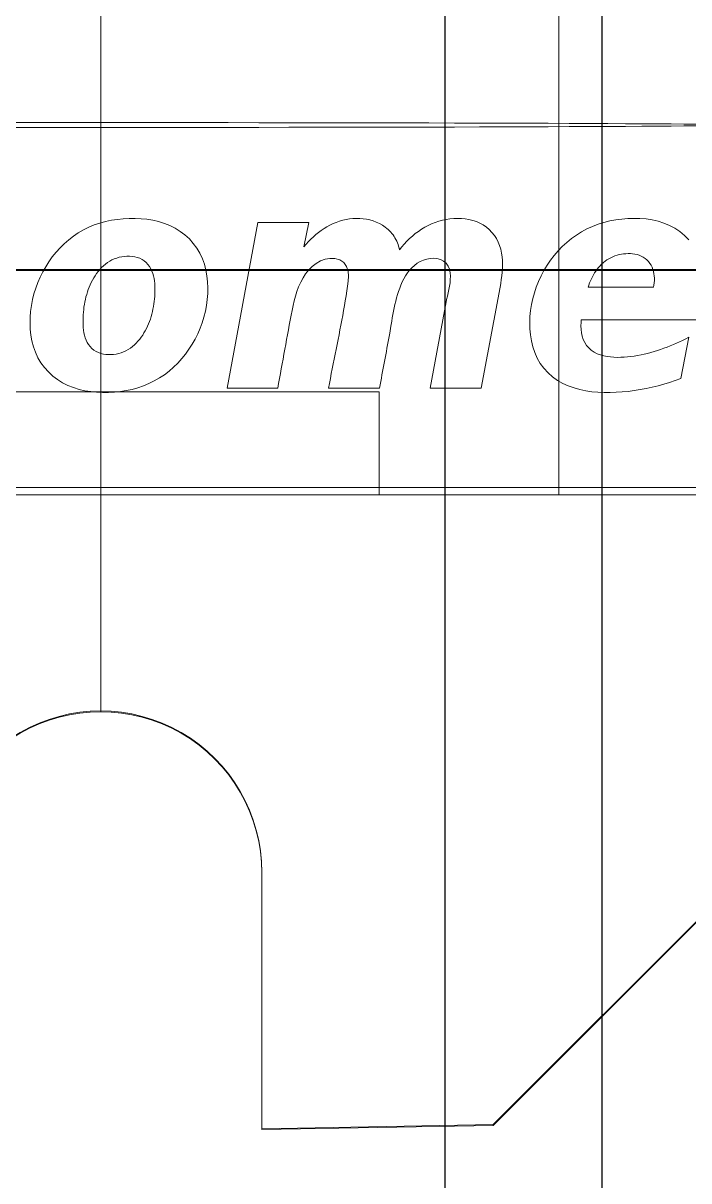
# Model space of a CAD drawing. Header units: millimetres. Extents: x 37984 to 70752, y 14140 to 37584.
# Drawn here: x 45874.59 to 45883.67, y 28242.04 to 28257.84 of the extents above; entities that cross this region are included whole.
import ezdxf

# ---------------------------------------------------------------- set-up
doc = ezdxf.new("R2010")
doc.units = ezdxf.units.MM
doc.layers.add('! NO PLOT !', color=7, linetype='Continuous', true_color=0xff75dd, plot=False)
doc.layers.add('000-PI-Oprema', color=30, linetype='Continuous', lineweight=5)

# ---------------------------------------------------------------- blocks, each defined once
blk = doc.blocks.new('spojnica')
at = {"layer": '! NO PLOT !', "transparency": 33554687}
blk.add_line((44856.495, 28811.504), (44856.495, 26919.404), dxfattribs=at)
blk = doc.blocks.new('montažnaa')
at = {"layer": '! NO PLOT !'}
blk.add_line((46568.64, 28809.404), (46568.64, 26919.404), dxfattribs=at)
blk = doc.blocks.new('DELTA IP 30 - 47506030')
at = {"layer": '000-PI-Oprema'}
for p, q in [((47323.898, 28608.374), (47323.898, 28634.374)), ((47323.911, 28608.374), (47323.911, 28634.374)), ((47326.973, 28634.374), (47326.973, 28608.374)), ((47327.922, 28634.374), (47335.567, 28626.729)), ((47335.577, 28626.729), (47327.932, 28634.374)), ((47326.873, 28608.474), (47326.873, 28634.274)), ((47324.587, 28629.544), (47324.587, 28627.931)), ((47323.381, 28629.278), (47323.434, 28629.342)), ((47323.434, 28629.342), (47323.493, 28629.401)), ((47324.824, 28629.398), (47325.385, 28629.292)), ((47324.844, 28629.357), (47324.824, 28629.398)), ((47324.824, 28629.398), (47324.824, 28629.398)), ((47324.824, 28629.398), (47324.824, 28629.398)), ((47324.824, 28629.398), (47324.824, 28629.398)), ((47324.824, 28629.398), (47324.824, 28629.398)), ((47324.824, 28629.398), (47324.824, 28629.398)), ((47324.824, 28629.398), (47324.824, 28629.398)), ((47324.824, 28629.398), (47324.824, 28629.398)), ((47324.865, 28629.315), (47324.844, 28629.357)), ((47324.884, 28629.273), (47324.865, 28629.315)), ((47325.385, 28629.292), (47325.414, 28629.215)), ((47325.385, 28629.292), (47325.385, 28629.292)), ((47325.385, 28629.292), (47325.385, 28629.292)), ((47325.385, 28629.292), (47325.385, 28629.292)), ((47325.385, 28629.292), (47325.385, 28629.292)), ((47325.385, 28629.292), (47325.385, 28629.292)), ((47325.385, 28629.292), (47325.385, 28629.292)), ((47325.385, 28629.292), (47325.385, 28629.292)), ((47323.265, 28629.059), (47323.296, 28629.136)), ((47323.296, 28629.136), (47323.335, 28629.209)), ((47323.335, 28629.209), (47323.381, 28629.278)), ((47324.904, 28629.231), (47324.884, 28629.273)), ((47324.922, 28629.188), (47324.904, 28629.231)), ((47324.94, 28629.145), (47324.922, 28629.188)), ((47324.957, 28629.102), (47324.94, 28629.145)), ((47325.414, 28629.215), (47325.44, 28629.137)), ((47325.44, 28629.137), (47325.464, 28629.058)), ((47323.222, 28628.898), (47323.24, 28628.98)), ((47323.24, 28628.98), (47323.265, 28629.059)), ((47324.974, 28629.059), (47324.957, 28629.102)), ((47324.989, 28629.015), (47324.974, 28629.059)), ((47325.004, 28628.971), (47324.989, 28629.015)), ((47325.018, 28628.927), (47325.004, 28628.971)), ((47325.464, 28629.058), (47325.486, 28628.979)), ((47325.486, 28628.979), (47325.506, 28628.898)), ((47323.203, 28628.733), (47323.209, 28628.816)), ((47323.209, 28628.816), (47323.222, 28628.898)), ((47323.768, 28628.827), (47323.748, 28628.804)), ((47323.79, 28628.849), (47323.768, 28628.827)), ((47323.815, 28628.867), (47323.79, 28628.849)), ((47323.841, 28628.884), (47323.815, 28628.867)), ((47323.868, 28628.897), (47323.841, 28628.884)), ((47323.897, 28628.908), (47323.868, 28628.897)), ((47323.927, 28628.917), (47323.897, 28628.908)), ((47323.957, 28628.923), (47323.927, 28628.917)), ((47323.987, 28628.927), (47323.957, 28628.923)), ((47324.018, 28628.929), (47323.987, 28628.927)), ((47324.049, 28628.929), (47324.018, 28628.929)), ((47324.08, 28628.927), (47324.049, 28628.929)), ((47324.11, 28628.923), (47324.08, 28628.927)), ((47324.14, 28628.917), (47324.11, 28628.923)), ((47324.14, 28628.025), (47324.14, 28628.917)), ((47324.14, 28628.917), (47324.14, 28628.917)), ((47324.14, 28628.917), (47324.14, 28628.917)), ((47324.14, 28628.917), (47324.14, 28628.917)), ((47324.14, 28628.917), (47324.14, 28628.917)), ((47324.14, 28628.917), (47324.14, 28628.917)), ((47324.14, 28628.917), (47324.14, 28628.917)), ((47324.14, 28628.917), (47324.14, 28628.917)), ((47325.031, 28628.882), (47325.018, 28628.927)), ((47325.043, 28628.837), (47325.031, 28628.882)), ((47325.053, 28628.792), (47325.043, 28628.837)), ((47325.506, 28628.898), (47325.523, 28628.817)), ((47325.523, 28628.817), (47325.538, 28628.736)), ((47323.201, 28628.65), (47323.203, 28628.733)), ((47323.688, 28628.663), (47323.684, 28628.633)), ((47323.695, 28628.693), (47323.688, 28628.663)), ((47323.704, 28628.723), (47323.695, 28628.693)), ((47323.716, 28628.751), (47323.704, 28628.723)), ((47323.731, 28628.778), (47323.716, 28628.751)), ((47323.748, 28628.804), (47323.731, 28628.778)), ((47325.063, 28628.747), (47325.053, 28628.792)), ((47325.072, 28628.701), (47325.063, 28628.747)), ((47325.08, 28628.655), (47325.072, 28628.701)), ((47325.086, 28628.609), (47325.08, 28628.655)), ((47325.538, 28628.736), (47325.551, 28628.654)), ((47325.551, 28628.654), (47325.561, 28628.572)), ((47323.203, 28628.567), (47323.201, 28628.65)), ((47323.21, 28628.484), (47323.203, 28628.567)), ((47323.682, 28628.602), (47323.681, 28628.571)), ((47323.681, 28628.571), (47323.683, 28628.541)), ((47323.684, 28628.633), (47323.682, 28628.602)), ((47323.683, 28628.541), (47323.686, 28628.51)), ((47323.686, 28628.51), (47323.69, 28628.48)), ((47325.091, 28628.563), (47325.086, 28628.609)), ((47325.094, 28628.516), (47325.091, 28628.563)), ((47325.096, 28628.47), (47325.094, 28628.516)), ((47325.561, 28628.572), (47325.569, 28628.49)), ((47323.221, 28628.402), (47323.21, 28628.484)), ((47323.236, 28628.32), (47323.221, 28628.402)), ((47323.69, 28628.48), (47323.696, 28628.45)), ((47323.696, 28628.45), (47323.704, 28628.42)), ((47323.704, 28628.42), (47323.713, 28628.391)), ((47323.713, 28628.391), (47323.725, 28628.362)), ((47323.725, 28628.362), (47323.737, 28628.334)), ((47325.092, 28628.331), (47325.095, 28628.377)), ((47325.095, 28628.377), (47325.097, 28628.424)), ((47325.097, 28628.424), (47325.096, 28628.47)), ((47325.569, 28628.49), (47325.574, 28628.408)), ((47325.574, 28628.408), (47325.577, 28628.326)), ((47323.256, 28628.24), (47323.236, 28628.32)), ((47323.281, 28628.161), (47323.256, 28628.24)), ((47323.737, 28628.334), (47323.752, 28628.308)), ((47323.752, 28628.308), (47323.768, 28628.282)), ((47323.768, 28628.282), (47323.786, 28628.257)), ((47323.786, 28628.257), (47323.805, 28628.233)), ((47323.805, 28628.233), (47323.826, 28628.21)), ((47323.826, 28628.21), (47323.848, 28628.188)), ((47323.848, 28628.188), (47323.871, 28628.168)), ((47325.048, 28628.15), (47325.064, 28628.194)), ((47325.064, 28628.194), (47325.077, 28628.239)), ((47325.077, 28628.239), (47325.086, 28628.285)), ((47325.086, 28628.285), (47325.092, 28628.331)), ((47325.577, 28628.242), (47325.573, 28628.159)), ((47325.577, 28628.326), (47325.577, 28628.242)), ((47323.311, 28628.083), (47323.281, 28628.161)), ((47323.345, 28628.008), (47323.311, 28628.083)), ((47323.871, 28628.168), (47323.895, 28628.149)), ((47323.895, 28628.149), (47323.919, 28628.131)), ((47323.919, 28628.131), (47323.945, 28628.114)), ((47323.945, 28628.114), (47323.972, 28628.099)), ((47323.972, 28628.099), (47323.998, 28628.084)), ((47323.998, 28628.084), (47324.026, 28628.07)), ((47324.026, 28628.07), (47324.054, 28628.058)), ((47324.054, 28628.058), (47324.082, 28628.046)), ((47324.082, 28628.046), (47324.111, 28628.035)), ((47324.111, 28628.035), (47324.14, 28628.025)), ((47324.14, 28628.025), (47324.14, 28628.025)), ((47324.14, 28628.025), (47324.14, 28628.025)), ((47324.14, 28628.025), (47324.14, 28628.025)), ((47324.14, 28628.025), (47324.14, 28628.025)), ((47324.14, 28628.025), (47324.14, 28628.025)), ((47324.14, 28628.025), (47324.14, 28628.025)), ((47324.14, 28628.025), (47324.14, 28628.025)), ((47324.934, 28628.004), (47324.969, 28628.035)), ((47324.969, 28628.035), (47325.001, 28628.069)), ((47325.001, 28628.069), (47325.027, 28628.108)), ((47325.027, 28628.108), (47325.048, 28628.15)), ((47325.566, 28628.076), (47325.554, 28627.994)), ((47325.573, 28628.159), (47325.566, 28628.076)), ((47323.384, 28627.935), (47323.345, 28628.008)), ((47323.428, 28627.865), (47323.384, 28627.935)), ((47323.476, 28627.798), (47323.428, 28627.865)), ((47324.587, 28627.931), (47324.589, 28627.931)), ((47324.587, 28627.931), (47324.587, 28627.931)), ((47324.587, 28627.931), (47324.587, 28627.931)), ((47324.587, 28627.931), (47324.587, 28627.931)), ((47324.587, 28627.931), (47324.587, 28627.931)), ((47324.587, 28627.931), (47324.587, 28627.931)), ((47324.587, 28627.931), (47324.587, 28627.931)), ((47324.587, 28627.931), (47324.587, 28627.931)), ((47324.589, 28627.931), (47324.591, 28627.931)), ((47324.591, 28627.931), (47324.593, 28627.931)), ((47324.593, 28627.931), (47324.595, 28627.931)), ((47324.595, 28627.931), (47324.597, 28627.931)), ((47324.597, 28627.931), (47324.599, 28627.93)), ((47324.599, 28627.93), (47324.601, 28627.93)), ((47324.599, 28627.93), (47324.599, 28627.93)), ((47324.599, 28627.93), (47324.599, 28627.93)), ((47324.599, 28627.93), (47324.599, 28627.93)), ((47324.599, 28627.93), (47324.599, 28627.93)), ((47324.599, 28627.93), (47324.599, 28627.93)), ((47324.599, 28627.93), (47324.599, 28627.93)), ((47324.601, 28627.93), (47324.603, 28627.93)), ((47324.603, 28627.93), (47324.605, 28627.93)), ((47324.605, 28627.93), (47324.607, 28627.93)), ((47324.607, 28627.93), (47324.609, 28627.93)), ((47324.609, 28627.93), (47324.611, 28627.93)), ((47324.611, 28627.93), (47324.611, 28627.93)), ((47324.611, 28627.93), (47324.611, 28627.93)), ((47324.611, 28627.93), (47324.611, 28627.93)), ((47324.611, 28627.93), (47324.611, 28627.93)), ((47324.611, 28627.93), (47324.611, 28627.93)), ((47324.611, 28627.93), (47324.611, 28627.93)), ((47324.611, 28627.93), (47324.613, 28627.929)), ((47324.613, 28627.929), (47324.615, 28627.929)), ((47324.615, 28627.929), (47324.617, 28627.929)), ((47324.617, 28627.929), (47324.618, 28627.929)), ((47324.618, 28627.929), (47324.62, 28627.929)), ((47324.62, 28627.929), (47324.622, 28627.929)), ((47324.622, 28627.929), (47324.669, 28627.927)), ((47324.622, 28627.929), (47324.622, 28627.929)), ((47324.622, 28627.929), (47324.622, 28627.929)), ((47324.622, 28627.929), (47324.622, 28627.929)), ((47324.622, 28627.929), (47324.622, 28627.929)), ((47324.622, 28627.929), (47324.622, 28627.929)), ((47324.622, 28627.929), (47324.622, 28627.929)), ((47324.622, 28627.929), (47324.622, 28627.929)), ((47324.669, 28627.927), (47324.716, 28627.929)), ((47324.716, 28627.929), (47324.762, 28627.934)), ((47324.762, 28627.934), (47324.808, 28627.944)), ((47324.808, 28627.944), (47324.852, 28627.959)), ((47324.852, 28627.959), (47324.894, 28627.979)), ((47324.894, 28627.979), (47324.934, 28628.004)), ((47325.537, 28627.913), (47325.515, 28627.833)), ((47325.554, 28627.994), (47325.537, 28627.913)), ((47323.529, 28627.734), (47323.476, 28627.798)), ((47323.585, 28627.673), (47323.529, 28627.734)), ((47325.487, 28627.755), (47325.452, 28627.68)), ((47325.515, 28627.833), (47325.487, 28627.755)), ((47326.973, 28627.624), (47313.371, 28627.624)), ((47323.645, 28627.615), (47323.585, 28627.673)), ((47323.707, 28627.561), (47323.645, 28627.615)), ((47323.773, 28627.511), (47323.707, 28627.561)), ((47325.411, 28627.609), (47325.363, 28627.541)), ((47325.452, 28627.68), (47325.411, 28627.609)), ((47326.973, 28627.624), (47326.973, 28627.624)), ((47323.841, 28627.465), (47323.773, 28627.511)), ((47323.912, 28627.422), (47323.841, 28627.465)), ((47323.986, 28627.383), (47323.912, 28627.422)), ((47325.247, 28627.421), (47325.18, 28627.372)), ((47325.308, 28627.478), (47325.247, 28627.421)), ((47325.363, 28627.541), (47325.308, 28627.478)), ((47324.061, 28627.348), (47323.986, 28627.383)), ((47324.138, 28627.318), (47324.061, 28627.348)), ((47324.216, 28627.292), (47324.138, 28627.318)), ((47324.296, 28627.27), (47324.216, 28627.292)), ((47324.377, 28627.253), (47324.296, 28627.27)), ((47324.459, 28627.24), (47324.377, 28627.253)), ((47324.542, 28627.232), (47324.459, 28627.24)), ((47324.625, 28627.229), (47324.542, 28627.232)), ((47324.707, 28627.231), (47324.625, 28627.229)), ((47324.79, 28627.238), (47324.707, 28627.231)), ((47324.873, 28627.251), (47324.79, 28627.238)), ((47324.953, 28627.27), (47324.873, 28627.251)), ((47325.032, 28627.296), (47324.953, 28627.27)), ((47325.108, 28627.33), (47325.032, 28627.296)), ((47325.18, 28627.372), (47325.108, 28627.33)), ((47323.433, 28626.746), (47323.477, 28626.775)), ((47323.477, 28626.775), (47323.524, 28626.799)), ((47323.524, 28626.799), (47323.572, 28626.818)), ((47323.572, 28626.818), (47323.622, 28626.834)), ((47323.622, 28626.834), (47323.674, 28626.845)), ((47323.674, 28626.845), (47323.726, 28626.852)), ((47323.726, 28626.852), (47323.777, 28626.856)), ((47323.777, 28626.856), (47323.829, 28626.857)), ((47323.829, 28626.857), (47323.881, 28626.856)), ((47323.881, 28626.856), (47323.933, 28626.852)), ((47323.933, 28626.852), (47323.985, 28626.847)), ((47323.985, 28626.847), (47324.037, 28626.84)), ((47324.037, 28626.84), (47324.089, 28626.832)), ((47324.089, 28626.832), (47324.14, 28626.823)), ((47324.14, 28626.823), (47325.518, 28626.567)), ((47324.14, 28626.823), (47324.14, 28626.823)), ((47324.14, 28626.823), (47324.14, 28626.823)), ((47324.14, 28626.823), (47324.14, 28626.823)), ((47324.14, 28626.823), (47324.14, 28626.823)), ((47324.14, 28626.823), (47324.14, 28626.823)), ((47324.14, 28626.823), (47324.14, 28626.823)), ((47324.14, 28626.823), (47324.14, 28626.823)), ((47323.291, 28626.594), (47323.321, 28626.637)), ((47323.321, 28626.637), (47323.354, 28626.677)), ((47323.354, 28626.677), (47323.392, 28626.713)), ((47323.392, 28626.713), (47323.433, 28626.746)), ((47335.622, 28623.574), (47335.567, 28626.729)), ((47335.567, 28626.729), (47335.577, 28626.729)), ((47335.577, 28626.729), (47335.632, 28623.574)), ((47323.216, 28626.399), (47323.229, 28626.45)), ((47323.229, 28626.45), (47323.245, 28626.5)), ((47323.245, 28626.5), (47323.266, 28626.548)), ((47323.266, 28626.548), (47323.291, 28626.594)), ((47325.518, 28626.567), (47325.518, 28625.871)), ((47325.518, 28626.567), (47325.518, 28626.567)), ((47325.518, 28626.567), (47325.518, 28626.567)), ((47325.518, 28626.567), (47325.518, 28626.567)), ((47325.518, 28626.567), (47325.518, 28626.567)), ((47325.518, 28626.567), (47325.518, 28626.567)), ((47325.518, 28626.567), (47325.518, 28626.567)), ((47325.518, 28626.567), (47325.518, 28626.567)), ((47323.201, 28626.244), (47323.203, 28626.296)), ((47323.203, 28626.296), (47323.208, 28626.348)), ((47323.208, 28626.348), (47323.216, 28626.399)), ((47323.202, 28626.192), (47323.201, 28626.244)), ((47323.206, 28626.14), (47323.202, 28626.192)), ((47323.214, 28626.088), (47323.206, 28626.14)), ((47323.896, 28626.132), (47323.853, 28626.114)), ((47323.943, 28626.142), (47323.896, 28626.132)), ((47323.988, 28626.146), (47323.943, 28626.142)), ((47324.034, 28626.145), (47323.988, 28626.146)), ((47324.08, 28626.141), (47324.034, 28626.145)), ((47324.126, 28626.134), (47324.08, 28626.141)), ((47324.172, 28626.125), (47324.126, 28626.134)), ((47324.217, 28626.115), (47324.172, 28626.125)), ((47323.224, 28626.037), (47323.214, 28626.088)), ((47323.238, 28625.987), (47323.224, 28626.037)), ((47323.255, 28625.937), (47323.238, 28625.987)), ((47323.762, 28626.009), (47323.75, 28625.963)), ((47323.783, 28626.051), (47323.762, 28626.009)), ((47323.814, 28626.087), (47323.783, 28626.051)), ((47323.853, 28626.114), (47323.814, 28626.087)), ((47324.263, 28626.105), (47324.217, 28626.115)), ((47324.308, 28626.095), (47324.263, 28626.105)), ((47324.338, 28626.089), (47324.308, 28626.095)), ((47324.308, 28626.095), (47324.308, 28626.095)), ((47324.308, 28626.095), (47324.308, 28626.095)), ((47324.308, 28626.095), (47324.308, 28626.095)), ((47324.308, 28626.095), (47324.308, 28626.095)), ((47324.308, 28626.095), (47324.308, 28626.095)), ((47324.308, 28626.095), (47324.308, 28626.095)), ((47324.308, 28626.095), (47324.308, 28626.095)), ((47325.518, 28625.871), (47324.338, 28626.089)), ((47324.338, 28626.089), (47324.338, 28626.089)), ((47324.338, 28626.089), (47324.338, 28626.089)), ((47324.338, 28626.089), (47324.338, 28626.089)), ((47324.338, 28626.089), (47324.338, 28626.089)), ((47324.338, 28626.089), (47324.338, 28626.089)), ((47324.338, 28626.089), (47324.338, 28626.089)), ((47324.338, 28626.089), (47324.338, 28626.089)), ((47323.274, 28625.889), (47323.255, 28625.937)), ((47323.297, 28625.842), (47323.274, 28625.889)), ((47323.321, 28625.796), (47323.297, 28625.842)), ((47323.75, 28625.963), (47323.746, 28625.916)), ((47323.746, 28625.916), (47323.749, 28625.869)), ((47323.749, 28625.869), (47323.757, 28625.823)), ((47323.757, 28625.823), (47323.771, 28625.778)), ((47325.518, 28625.871), (47325.518, 28625.871)), ((47325.518, 28625.871), (47325.518, 28625.871)), ((47325.518, 28625.871), (47325.518, 28625.871)), ((47325.518, 28625.871), (47325.518, 28625.871)), ((47325.518, 28625.871), (47325.518, 28625.871)), ((47325.518, 28625.871), (47325.518, 28625.871)), ((47325.518, 28625.871), (47325.518, 28625.871)), ((47323.348, 28625.751), (47323.321, 28625.796)), ((47323.378, 28625.709), (47323.348, 28625.751)), ((47323.409, 28625.667), (47323.378, 28625.709)), ((47323.442, 28625.627), (47323.409, 28625.667)), ((47323.771, 28625.778), (47323.79, 28625.734)), ((47323.79, 28625.734), (47323.814, 28625.694)), ((47323.814, 28625.694), (47323.843, 28625.656)), ((47323.843, 28625.656), (47323.875, 28625.622)), ((47323.477, 28625.589), (47323.442, 28625.627)), ((47323.514, 28625.552), (47323.477, 28625.589)), ((47323.552, 28625.516), (47323.514, 28625.552)), ((47323.591, 28625.482), (47323.552, 28625.516)), ((47323.875, 28625.622), (47323.909, 28625.59)), ((47323.909, 28625.59), (47323.946, 28625.561)), ((47323.946, 28625.561), (47323.986, 28625.535)), ((47323.986, 28625.535), (47324.026, 28625.511)), ((47324.026, 28625.511), (47324.068, 28625.49)), ((47323.388, 28625.331), (47323.407, 28625.348)), ((47323.407, 28625.348), (47323.426, 28625.363)), ((47323.426, 28625.363), (47323.447, 28625.377)), ((47323.447, 28625.377), (47323.468, 28625.39)), ((47323.468, 28625.39), (47323.49, 28625.403)), ((47323.49, 28625.403), (47323.512, 28625.413)), ((47323.512, 28625.413), (47323.535, 28625.423)), ((47323.535, 28625.423), (47323.559, 28625.431)), ((47323.559, 28625.431), (47323.582, 28625.439)), ((47323.582, 28625.439), (47323.607, 28625.445)), ((47323.631, 28625.45), (47323.591, 28625.482)), ((47323.607, 28625.445), (47323.631, 28625.45)), ((47323.631, 28625.45), (47323.631, 28625.45)), ((47323.631, 28625.45), (47323.631, 28625.45)), ((47323.631, 28625.45), (47323.631, 28625.45)), ((47323.631, 28625.45), (47323.631, 28625.45)), ((47323.631, 28625.45), (47323.631, 28625.45)), ((47323.631, 28625.45), (47323.631, 28625.45)), ((47323.631, 28625.45), (47323.631, 28625.45)), ((47324.068, 28625.49), (47324.11, 28625.471)), ((47324.11, 28625.471), (47324.153, 28625.454)), ((47324.153, 28625.454), (47324.197, 28625.438)), ((47324.197, 28625.438), (47324.241, 28625.424)), ((47324.241, 28625.424), (47324.285, 28625.411)), ((47324.285, 28625.411), (47324.33, 28625.4)), ((47324.33, 28625.4), (47324.375, 28625.389)), ((47324.375, 28625.389), (47324.421, 28625.379)), ((47324.421, 28625.379), (47324.466, 28625.37)), ((47324.466, 28625.37), (47324.512, 28625.361)), ((47324.512, 28625.361), (47324.558, 28625.353)), ((47324.558, 28625.353), (47324.604, 28625.346)), ((47324.604, 28625.346), (47324.651, 28625.338)), ((47324.651, 28625.338), (47324.697, 28625.33)), ((47323.251, 28625.135), (47323.271, 28625.178)), ((47323.271, 28625.178), (47323.294, 28625.218)), ((47323.294, 28625.218), (47323.321, 28625.257)), ((47323.321, 28625.257), (47323.337, 28625.277)), ((47323.321, 28625.257), (47323.321, 28625.257)), ((47323.321, 28625.257), (47323.321, 28625.257)), ((47323.321, 28625.257), (47323.321, 28625.257)), ((47323.321, 28625.257), (47323.321, 28625.257)), ((47323.321, 28625.257), (47323.321, 28625.257)), ((47323.321, 28625.257), (47323.321, 28625.257)), ((47323.321, 28625.257), (47323.321, 28625.257)), ((47323.337, 28625.277), (47323.353, 28625.296)), ((47323.353, 28625.296), (47323.37, 28625.314)), ((47323.37, 28625.314), (47323.388, 28625.331)), ((47324.697, 28625.33), (47324.742, 28625.322)), ((47324.742, 28625.322), (47324.788, 28625.314)), ((47324.788, 28625.314), (47324.834, 28625.306)), ((47324.834, 28625.306), (47324.879, 28625.297)), ((47324.879, 28625.297), (47324.925, 28625.289)), ((47324.925, 28625.289), (47324.971, 28625.28)), ((47324.971, 28625.28), (47325.016, 28625.272)), ((47325.016, 28625.272), (47325.062, 28625.263)), ((47325.062, 28625.263), (47325.107, 28625.255)), ((47325.107, 28625.255), (47325.153, 28625.246)), ((47325.153, 28625.246), (47325.199, 28625.238)), ((47325.199, 28625.238), (47325.244, 28625.229)), ((47325.244, 28625.229), (47325.29, 28625.221)), ((47325.29, 28625.221), (47325.336, 28625.212)), ((47325.336, 28625.212), (47325.381, 28625.204)), ((47325.381, 28625.204), (47325.427, 28625.195)), ((47325.427, 28625.195), (47325.472, 28625.187)), ((47325.472, 28625.187), (47325.518, 28625.178)), ((47325.518, 28625.178), (47325.518, 28624.483)), ((47325.518, 28625.178), (47325.518, 28625.178)), ((47325.518, 28625.178), (47325.518, 28625.178)), ((47325.518, 28625.178), (47325.518, 28625.178)), ((47325.518, 28625.178), (47325.518, 28625.178)), ((47325.518, 28625.178), (47325.518, 28625.178)), ((47325.518, 28625.178), (47325.518, 28625.178)), ((47325.518, 28625.178), (47325.518, 28625.178)), ((47323.212, 28625.001), (47323.221, 28625.046)), ((47323.221, 28625.046), (47323.235, 28625.091)), ((47323.235, 28625.091), (47323.251, 28625.135)), ((47325.568, 28617.574), (47325.568, 28625.174)), ((47325.568, 28625.174), (47325.568, 28625.174)), ((47326.973, 28625.174), (47325.568, 28625.174)), ((47326.973, 28625.174), (47326.973, 28625.174)), ((47323.201, 28624.861), (47323.202, 28624.908)), ((47323.203, 28624.814), (47323.201, 28624.861)), ((47323.202, 28624.908), (47323.205, 28624.955)), ((47323.205, 28624.955), (47323.212, 28625.001)), ((47323.208, 28624.768), (47323.203, 28624.814)), ((47323.216, 28624.722), (47323.208, 28624.768)), ((47323.226, 28624.677), (47323.216, 28624.722)), ((47323.859, 28624.73), (47323.804, 28624.691)), ((47323.923, 28624.751), (47323.859, 28624.73)), ((47323.99, 28624.756), (47323.923, 28624.751)), ((47324.058, 28624.752), (47323.99, 28624.756)), ((47324.125, 28624.743), (47324.058, 28624.752)), ((47324.191, 28624.733), (47324.125, 28624.743)), ((47324.258, 28624.722), (47324.191, 28624.733)), ((47324.324, 28624.711), (47324.258, 28624.722)), ((47324.391, 28624.7), (47324.324, 28624.711)), ((47323.239, 28624.632), (47323.226, 28624.677)), ((47323.255, 28624.588), (47323.239, 28624.632)), ((47323.273, 28624.545), (47323.255, 28624.588)), ((47323.293, 28624.503), (47323.273, 28624.545)), ((47323.749, 28624.57), (47323.747, 28624.502)), ((47323.766, 28624.635), (47323.749, 28624.57)), ((47323.804, 28624.691), (47323.766, 28624.635)), ((47324.457, 28624.688), (47324.391, 28624.7)), ((47324.524, 28624.676), (47324.457, 28624.688)), ((47324.59, 28624.664), (47324.524, 28624.676)), ((47324.657, 28624.651), (47324.59, 28624.664)), ((47324.723, 28624.639), (47324.657, 28624.651)), ((47324.789, 28624.626), (47324.723, 28624.639)), ((47324.855, 28624.613), (47324.789, 28624.626)), ((47324.922, 28624.6), (47324.855, 28624.613)), ((47324.988, 28624.587), (47324.922, 28624.6)), ((47325.054, 28624.574), (47324.988, 28624.587)), ((47325.12, 28624.56), (47325.054, 28624.574)), ((47325.187, 28624.547), (47325.12, 28624.56)), ((47325.253, 28624.534), (47325.187, 28624.547)), ((47323.315, 28624.462), (47323.293, 28624.503)), ((47323.339, 28624.423), (47323.315, 28624.462)), ((47323.365, 28624.384), (47323.339, 28624.423)), ((47323.747, 28624.502), (47323.758, 28624.435)), ((47323.758, 28624.435), (47323.781, 28624.372)), ((47325.319, 28624.521), (47325.253, 28624.534)), ((47325.385, 28624.508), (47325.319, 28624.521)), ((47325.452, 28624.496), (47325.385, 28624.508)), ((47325.518, 28624.483), (47325.452, 28624.496)), ((47325.518, 28624.483), (47325.518, 28624.483)), ((47325.518, 28624.483), (47325.518, 28624.483)), ((47325.518, 28624.483), (47325.518, 28624.483)), ((47325.518, 28624.483), (47325.518, 28624.483)), ((47325.518, 28624.483), (47325.518, 28624.483)), ((47325.518, 28624.483), (47325.518, 28624.483)), ((47325.518, 28624.483), (47325.518, 28624.483)), ((47323.393, 28624.347), (47323.365, 28624.384)), ((47323.422, 28624.311), (47323.393, 28624.347)), ((47323.453, 28624.276), (47323.422, 28624.311)), ((47323.485, 28624.243), (47323.453, 28624.276)), ((47323.518, 28624.21), (47323.485, 28624.243)), ((47323.781, 28624.372), (47323.815, 28624.313)), ((47323.815, 28624.313), (47323.856, 28624.26)), ((47323.856, 28624.26), (47323.904, 28624.213)), ((47323.256, 28624.212), (47323.587, 28624.148)), ((47323.256, 28623.519), (47323.256, 28624.212)), ((47323.256, 28624.212), (47323.256, 28624.212)), ((47323.256, 28624.212), (47323.256, 28624.212)), ((47323.256, 28624.212), (47323.256, 28624.212)), ((47323.256, 28624.212), (47323.256, 28624.212)), ((47323.256, 28624.212), (47323.256, 28624.212)), ((47323.256, 28624.212), (47323.256, 28624.212)), ((47323.256, 28624.212), (47323.256, 28624.212)), ((47323.552, 28624.178), (47323.518, 28624.21)), ((47323.587, 28624.148), (47323.552, 28624.178)), ((47323.587, 28624.148), (47323.587, 28624.148)), ((47323.587, 28624.148), (47323.587, 28624.148)), ((47323.587, 28624.148), (47323.587, 28624.148)), ((47323.587, 28624.148), (47323.587, 28624.148)), ((47323.587, 28624.148), (47323.587, 28624.148)), ((47323.587, 28624.148), (47323.587, 28624.148)), ((47323.587, 28624.148), (47323.587, 28624.148)), ((47323.904, 28624.213), (47323.957, 28624.171)), ((47323.957, 28624.171), (47324.014, 28624.135)), ((47324.014, 28624.135), (47324.073, 28624.103)), ((47324.073, 28624.103), (47324.134, 28624.075)), ((47324.134, 28624.075), (47324.197, 28624.051)), ((47324.197, 28624.051), (47324.261, 28624.031)), ((47324.261, 28624.031), (47324.326, 28624.014)), ((47324.326, 28624.014), (47324.391, 28624)), ((47324.391, 28624), (47324.457, 28623.986)), ((47324.457, 28623.986), (47324.523, 28623.973)), ((47324.523, 28623.973), (47324.59, 28623.96)), ((47324.59, 28623.96), (47324.656, 28623.947)), ((47324.656, 28623.947), (47324.722, 28623.935)), ((47324.722, 28623.935), (47324.788, 28623.923)), ((47324.788, 28623.923), (47324.855, 28623.911)), ((47324.855, 28623.911), (47324.921, 28623.899)), ((47324.921, 28623.899), (47324.987, 28623.887)), ((47324.987, 28623.887), (47325.054, 28623.875)), ((47325.054, 28623.875), (47325.12, 28623.863)), ((47325.12, 28623.863), (47325.187, 28623.851)), ((47325.187, 28623.851), (47325.253, 28623.839)), ((47325.253, 28623.839), (47325.319, 28623.827)), ((47325.319, 28623.827), (47325.385, 28623.815)), ((47325.385, 28623.815), (47325.452, 28623.802)), ((47325.452, 28623.802), (47325.518, 28623.79)), ((47325.518, 28623.79), (47325.518, 28623.099)), ((47325.518, 28623.79), (47325.518, 28623.79)), ((47325.518, 28623.79), (47325.518, 28623.79)), ((47325.518, 28623.79), (47325.518, 28623.79)), ((47325.518, 28623.79), (47325.518, 28623.79)), ((47325.518, 28623.79), (47325.518, 28623.79)), ((47325.518, 28623.79), (47325.518, 28623.79)), ((47325.518, 28623.79), (47325.518, 28623.79)), ((47325.518, 28623.099), (47323.256, 28623.519)), ((47323.256, 28623.519), (47323.256, 28623.519)), ((47323.256, 28623.519), (47323.256, 28623.519)), ((47323.256, 28623.519), (47323.256, 28623.519)), ((47323.256, 28623.519), (47323.256, 28623.519)), ((47323.256, 28623.519), (47323.256, 28623.519)), ((47323.256, 28623.519), (47323.256, 28623.519)), ((47323.256, 28623.519), (47323.256, 28623.519)), ((47332.122, 28623.574), (47332.132, 28623.574)), ((47332.132, 28623.574), (47335.632, 28623.574)), ((47325.518, 28623.099), (47325.518, 28623.099)), ((47325.518, 28623.099), (47325.518, 28623.099)), ((47325.518, 28623.099), (47325.518, 28623.099)), ((47325.518, 28623.099), (47325.518, 28623.099)), ((47325.518, 28623.099), (47325.518, 28623.099)), ((47325.518, 28623.099), (47325.518, 28623.099)), ((47325.518, 28623.099), (47325.518, 28623.099)), ((47323.827, 28622.789), (47323.906, 28622.81)), ((47323.906, 28622.81), (47323.986, 28622.824)), ((47323.986, 28622.824), (47324.067, 28622.833)), ((47324.067, 28622.833), (47324.147, 28622.836)), ((47324.147, 28622.836), (47324.228, 28622.834)), ((47324.228, 28622.834), (47324.309, 28622.828)), ((47324.309, 28622.828), (47324.389, 28622.817)), ((47324.389, 28622.817), (47324.469, 28622.802)), ((47323.542, 28622.638), (47323.607, 28622.686)), ((47323.607, 28622.686), (47323.677, 28622.727)), ((47323.677, 28622.727), (47323.751, 28622.762)), ((47323.751, 28622.762), (47323.827, 28622.789)), ((47324.469, 28622.802), (47324.548, 28622.782)), ((47324.548, 28622.782), (47324.625, 28622.759)), ((47324.625, 28622.759), (47324.701, 28622.731)), ((47324.701, 28622.731), (47324.775, 28622.699)), ((47324.775, 28622.699), (47324.848, 28622.663)), ((47324.848, 28622.663), (47324.919, 28622.623)), ((47323.378, 28622.459), (47323.427, 28622.524)), ((47323.427, 28622.524), (47323.482, 28622.584)), ((47323.482, 28622.584), (47323.542, 28622.638)), ((47324.919, 28622.623), (47324.987, 28622.579)), ((47324.987, 28622.579), (47325.052, 28622.532)), ((47325.052, 28622.532), (47325.115, 28622.481)), ((47323.299, 28622.318), (47323.335, 28622.39)), ((47323.335, 28622.39), (47323.378, 28622.459)), ((47325.115, 28622.481), (47325.175, 28622.427)), ((47325.175, 28622.427), (47325.231, 28622.369)), ((47325.231, 28622.369), (47325.284, 28622.307)), ((47323.245, 28622.165), (47323.269, 28622.243)), ((47323.269, 28622.243), (47323.299, 28622.318)), ((47325.284, 28622.307), (47325.334, 28622.243)), ((47325.334, 28622.243), (47325.378, 28622.176)), ((47325.378, 28622.176), (47325.419, 28622.105)), ((47323.213, 28622.006), (47323.226, 28622.086)), ((47323.226, 28622.086), (47323.245, 28622.165)), ((47323.829, 28622.019), (47323.804, 28621.995)), ((47323.857, 28622.04), (47323.829, 28622.019)), ((47323.829, 28622.019), (47323.829, 28622.019)), ((47323.829, 28622.019), (47323.829, 28622.019)), ((47323.829, 28622.019), (47323.829, 28622.019)), ((47323.829, 28622.019), (47323.829, 28622.019)), ((47323.829, 28622.019), (47323.829, 28622.019)), ((47323.829, 28622.019), (47323.829, 28622.019)), ((47323.829, 28622.019), (47323.829, 28622.019)), ((47323.888, 28622.059), (47323.857, 28622.04)), ((47323.919, 28622.074), (47323.888, 28622.059)), ((47323.952, 28622.086), (47323.919, 28622.074)), ((47323.986, 28622.095), (47323.952, 28622.086)), ((47324.02, 28622.102), (47323.986, 28622.095)), ((47324.055, 28622.108), (47324.02, 28622.102)), ((47324.09, 28622.111), (47324.055, 28622.108)), ((47324.125, 28622.113), (47324.09, 28622.111)), ((47324.16, 28622.114), (47324.125, 28622.113)), ((47324.195, 28622.114), (47324.16, 28622.114)), ((47324.23, 28622.113), (47324.195, 28622.114)), ((47324.265, 28622.111), (47324.23, 28622.113)), ((47324.3, 28622.108), (47324.265, 28622.111)), ((47324.335, 28622.104), (47324.3, 28622.108)), ((47324.369, 28622.099), (47324.335, 28622.104)), ((47324.404, 28622.093), (47324.369, 28622.099)), ((47324.438, 28622.087), (47324.404, 28622.093)), ((47324.473, 28622.08), (47324.438, 28622.087)), ((47324.506, 28622.071), (47324.473, 28622.08)), ((47324.54, 28622.062), (47324.506, 28622.071)), ((47324.574, 28622.052), (47324.54, 28622.062)), ((47324.607, 28622.04), (47324.574, 28622.052)), ((47324.639, 28622.028), (47324.607, 28622.04)), ((47324.672, 28622.014), (47324.639, 28622.028)), ((47325.419, 28622.105), (47325.456, 28622.032)), ((47325.456, 28622.032), (47325.486, 28621.957)), ((47325.456, 28622.032), (47325.456, 28622.032)), ((47325.456, 28622.032), (47325.456, 28622.032)), ((47325.456, 28622.032), (47325.456, 28622.032)), ((47325.456, 28622.032), (47325.456, 28622.032)), ((47325.456, 28622.032), (47325.456, 28622.032)), ((47325.456, 28622.032), (47325.456, 28622.032)), ((47325.456, 28622.032), (47325.456, 28622.032)), ((47323.201, 28621.844), (47323.205, 28621.926)), ((47323.205, 28621.926), (47323.213, 28622.006)), ((47323.734, 28621.873), (47323.726, 28621.838)), ((47323.746, 28621.906), (47323.734, 28621.873)), ((47323.762, 28621.938), (47323.746, 28621.906)), ((47323.781, 28621.968), (47323.762, 28621.938)), ((47323.804, 28621.995), (47323.781, 28621.968)), ((47324.703, 28621.999), (47324.672, 28622.014)), ((47324.734, 28621.983), (47324.703, 28621.999)), ((47324.764, 28621.965), (47324.734, 28621.983)), ((47324.794, 28621.947), (47324.764, 28621.965)), ((47324.823, 28621.927), (47324.794, 28621.947)), ((47324.851, 28621.906), (47324.823, 28621.927)), ((47324.878, 28621.883), (47324.851, 28621.906)), ((47324.904, 28621.859), (47324.878, 28621.883)), ((47324.928, 28621.834), (47324.904, 28621.859)), ((47325.486, 28621.957), (47325.513, 28621.881)), ((47325.513, 28621.881), (47325.534, 28621.802)), ((47323.201, 28621.763), (47323.201, 28621.844)), ((47323.205, 28621.682), (47323.201, 28621.763)), ((47323.721, 28621.803), (47323.718, 28621.768)), ((47323.718, 28621.768), (47323.718, 28621.732)), ((47323.718, 28621.732), (47323.72, 28621.697)), ((47323.726, 28621.838), (47323.721, 28621.803)), ((47324.951, 28621.808), (47324.928, 28621.834)), ((47324.972, 28621.779), (47324.951, 28621.808)), ((47324.991, 28621.75), (47324.972, 28621.779)), ((47325.009, 28621.719), (47324.991, 28621.75)), ((47325.023, 28621.687), (47325.009, 28621.719)), ((47325.534, 28621.802), (47325.551, 28621.723)), ((47325.551, 28621.723), (47325.564, 28621.643)), ((47323.214, 28621.602), (47323.205, 28621.682)), ((47323.226, 28621.522), (47323.214, 28621.602)), ((47323.72, 28621.697), (47323.725, 28621.662)), ((47323.725, 28621.662), (47323.732, 28621.627)), ((47323.732, 28621.627), (47323.742, 28621.593)), ((47323.742, 28621.593), (47323.754, 28621.56)), ((47323.754, 28621.56), (47323.768, 28621.528)), ((47325.036, 28621.654), (47325.023, 28621.687)), ((47325.046, 28621.621), (47325.036, 28621.654)), ((47325.053, 28621.586), (47325.046, 28621.621)), ((47325.058, 28621.551), (47325.053, 28621.586)), ((47325.06, 28621.516), (47325.058, 28621.551)), ((47325.564, 28621.643), (47325.572, 28621.563)), ((47325.572, 28621.563), (47325.577, 28621.482)), ((47323.243, 28621.442), (47323.226, 28621.522)), ((47323.265, 28621.364), (47323.243, 28621.442)), ((47323.768, 28621.528), (47323.785, 28621.497)), ((47323.785, 28621.497), (47323.804, 28621.467)), ((47323.804, 28621.467), (47323.826, 28621.439)), ((47323.826, 28621.439), (47323.848, 28621.412)), ((47323.848, 28621.412), (47323.873, 28621.387)), ((47323.873, 28621.387), (47323.899, 28621.363)), ((47325.044, 28621.377), (47325.052, 28621.411)), ((47325.052, 28621.411), (47325.058, 28621.446)), ((47325.058, 28621.446), (47325.06, 28621.481)), ((47325.06, 28621.481), (47325.06, 28621.516)), ((47325.577, 28621.4), (47325.573, 28621.319)), ((47325.577, 28621.482), (47325.577, 28621.4)), ((47249.321, 28621.374), (47329.932, 28621.374)), ((47323.291, 28621.287), (47323.265, 28621.364)), ((47323.322, 28621.212), (47323.291, 28621.287)), ((47323.899, 28621.363), (47323.926, 28621.34)), ((47323.926, 28621.34), (47323.954, 28621.319)), ((47323.954, 28621.319), (47323.983, 28621.299)), ((47323.983, 28621.299), (47324.013, 28621.28)), ((47324.013, 28621.28), (47324.043, 28621.262)), ((47324.043, 28621.262), (47324.074, 28621.246)), ((47324.074, 28621.246), (47324.106, 28621.231)), ((47324.106, 28621.231), (47324.138, 28621.217)), ((47324.924, 28621.208), (47324.951, 28621.23)), ((47324.951, 28621.23), (47324.977, 28621.254)), ((47324.977, 28621.254), (47324.999, 28621.281)), ((47324.999, 28621.281), (47325.018, 28621.311)), ((47325.018, 28621.311), (47325.033, 28621.343)), ((47325.033, 28621.343), (47325.044, 28621.377)), ((47325.565, 28621.239), (47325.552, 28621.159)), ((47325.573, 28621.319), (47325.565, 28621.239)), ((47323.359, 28621.139), (47323.322, 28621.212)), ((47323.322, 28621.212), (47323.322, 28621.212)), ((47323.322, 28621.212), (47323.322, 28621.212)), ((47323.322, 28621.212), (47323.322, 28621.212)), ((47323.322, 28621.212), (47323.322, 28621.212)), ((47323.322, 28621.212), (47323.322, 28621.212)), ((47323.322, 28621.212), (47323.322, 28621.212)), ((47323.322, 28621.212), (47323.322, 28621.212)), ((47323.4, 28621.069), (47323.359, 28621.139)), ((47324.138, 28621.217), (47324.171, 28621.205)), ((47324.171, 28621.205), (47324.205, 28621.193)), ((47324.205, 28621.193), (47324.238, 28621.183)), ((47324.238, 28621.183), (47324.272, 28621.173)), ((47324.272, 28621.173), (47324.306, 28621.165)), ((47324.306, 28621.165), (47324.341, 28621.158)), ((47324.341, 28621.158), (47324.375, 28621.152)), ((47324.375, 28621.152), (47324.41, 28621.146)), ((47324.41, 28621.146), (47324.445, 28621.142)), ((47324.445, 28621.142), (47324.48, 28621.139)), ((47324.48, 28621.139), (47324.515, 28621.136)), ((47324.515, 28621.136), (47324.551, 28621.134)), ((47324.551, 28621.134), (47324.586, 28621.133)), ((47324.586, 28621.133), (47324.621, 28621.133)), ((47324.621, 28621.133), (47324.621, 28621.133)), ((47324.621, 28621.133), (47324.621, 28621.133)), ((47324.621, 28621.133), (47324.621, 28621.133)), ((47324.621, 28621.133), (47324.621, 28621.133)), ((47324.621, 28621.133), (47324.621, 28621.133)), ((47324.621, 28621.133), (47324.621, 28621.133)), ((47324.621, 28621.133), (47324.621, 28621.133)), ((47324.621, 28621.133), (47324.656, 28621.133)), ((47324.656, 28621.133), (47324.691, 28621.135)), ((47324.691, 28621.135), (47324.726, 28621.139)), ((47324.726, 28621.139), (47324.761, 28621.144)), ((47324.761, 28621.144), (47324.795, 28621.152)), ((47324.795, 28621.152), (47324.829, 28621.162)), ((47324.829, 28621.162), (47324.862, 28621.174)), ((47324.862, 28621.174), (47324.894, 28621.19)), ((47324.894, 28621.19), (47324.924, 28621.208)), ((47325.534, 28621.08), (47325.509, 28621.002)), ((47325.552, 28621.159), (47325.534, 28621.08)), ((47323.444, 28621.002), (47323.4, 28621.069)), ((47323.494, 28620.938), (47323.444, 28621.002)), ((47323.547, 28620.877), (47323.494, 28620.938)), ((47325.479, 28620.927), (47325.443, 28620.855)), ((47325.509, 28621.002), (47325.479, 28620.927)), ((47323.604, 28620.819), (47323.547, 28620.877)), ((47323.664, 28620.765), (47323.604, 28620.819)), ((47323.727, 28620.714), (47323.664, 28620.765)), ((47325.401, 28620.786), (47325.352, 28620.721)), ((47325.443, 28620.855), (47325.401, 28620.786)), ((47323.792, 28620.667), (47323.727, 28620.714)), ((47323.861, 28620.624), (47323.792, 28620.667)), ((47323.931, 28620.584), (47323.861, 28620.624)), ((47325.237, 28620.607), (47325.172, 28620.559)), ((47325.297, 28620.661), (47325.237, 28620.607)), ((47325.352, 28620.721), (47325.297, 28620.661)), ((47324.004, 28620.548), (47323.931, 28620.584)), ((47324.078, 28620.516), (47324.004, 28620.548)), ((47324.154, 28620.488), (47324.078, 28620.516)), ((47324.231, 28620.464), (47324.154, 28620.488)), ((47324.31, 28620.445), (47324.231, 28620.464)), ((47324.39, 28620.429), (47324.31, 28620.445)), ((47324.952, 28620.456), (47324.873, 28620.436)), ((47325.028, 28620.483), (47324.952, 28620.456)), ((47325.102, 28620.518), (47325.028, 28620.483)), ((47325.172, 28620.559), (47325.102, 28620.518)), ((47324.47, 28620.418), (47324.39, 28620.429)), ((47324.551, 28620.412), (47324.47, 28620.418)), ((47324.632, 28620.41), (47324.551, 28620.412)), ((47324.712, 28620.413), (47324.632, 28620.41)), ((47324.793, 28620.422), (47324.712, 28620.413)), ((47324.873, 28620.436), (47324.793, 28620.422))]:
    blk.add_line(p, q, dxfattribs=at)
for centre, major_axis, ratio, start_param, end_param in [((47321.927, 28621.374), (0, 8.636), 0.003813, 0, 1.570796), ((47321.927, 28621.374), (0, 8.636), 0.003813, -1.570796, 0), ((47332.122, 28621.374), (2.2, 0), 0.999993, 1.570796, 4.712389), ((47332.132, 28621.374), (2.2, 0), 0.999993, 1.570796, 4.712389), ((47321.927, 28621.374), (0, 8.636), 0.003813, 1.570796, 3.141593), ((47321.927, 28621.374), (0, 8.636), 0.003813, 3.141593, 4.712389)]:
    blk.add_ellipse(centre, major_axis=major_axis, ratio=ratio, start_param=start_param, end_param=end_param, dxfattribs=at)

msp = doc.modelspace()

# ---------------------------------------------------------------- block references
at = {"layer": '000-PI-Oprema'}
for name, p in [('montažnaa', (-686.158, -100)), ('spojnica', (1023.847, -100))]:
    msp.add_blockref(name, p, dxfattribs=at)

# ---------------------------------------------------------------- next in the draw order: block references
at = {"layer": '000-PI-Oprema', "rotation": 270}
msp.add_blockref('DELTA IP 30 - 47506030', (17254.271, 75578.377), dxfattribs=at)

doc.saveas('drawing.dxf')
